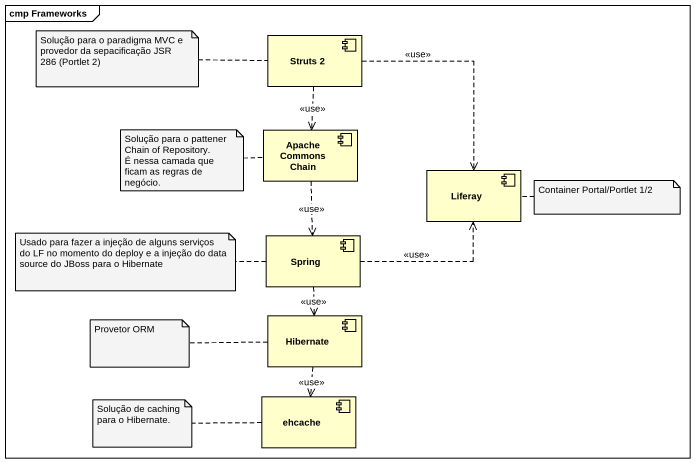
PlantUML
@startuml
mainframe cmp Frameworks
component "Struts 2" as Struts_2
component "Apache Commons Chain" as Apache_Commons_Chain
component Liferay
component Spring
component Hibernate
component ehcache
Struts_2 ..> Apache_Commons_Chain : <<use>>
Struts_2 ..> Liferay : <<use>>
Apache_Commons_Chain ..> Spring : <<use>>
Spring .right.> Liferay : <<use>>
Spring ..> Hibernate : <<use>>
Hibernate ..> ehcache : <<use>>
note left of Struts_2 : Solução para o paradigma MVC e provedor da sepacificação JSR 286 (Portlet 2)
note left of Apache_Commons_Chain
  Solução para o pattener Chain of Repository.
  É nessa camada que ficam as regras de negócio.
end note
note right of Liferay : Container Portal/Portlet 1/2
note left of Spring : Usado para fazer a injeção de alguns serviços do LF no momento do deploy e a injeção do data source do JBoss para o Hibernate
note left of Hibernate : Provetor ORM
note left of ehcache : Solução de caching para o Hibernate.
@enduml
